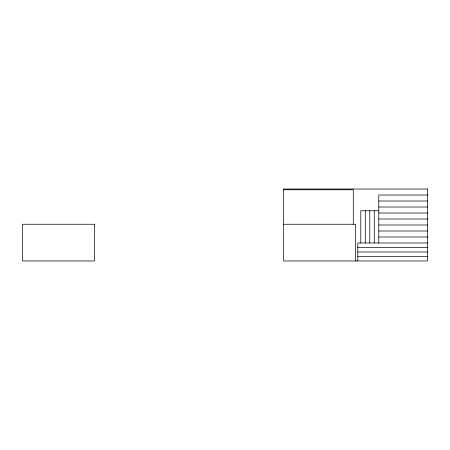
<?xml version="1.0" encoding="UTF-8"?>
<svg xmlns="http://www.w3.org/2000/svg" width="450" height="450" viewBox="0 0 450 450"><rect width="100%" height="100%" fill="white"/><g stroke="black" fill="none" stroke-linecap="round" stroke-linejoin="round"><path stroke-width="0.67" d="M283.579 189.771L353.289 189.771L353.289 224.252M427.5 195.019L378.776 195.019L378.776 242.989M378.776 201.015L427.5 201.015M378.776 207.011L427.5 207.011M378.776 210.757L360.787 210.757L360.787 242.989M378.776 213.007L427.5 213.007M378.776 219.004L427.5 219.004M283.579 224.252L355.539 224.252L355.539 260.977M378.776 225L427.5 225M378.776 230.996L427.5 230.996M378.776 236.993L427.5 236.993M427.5 242.989L357.789 242.989L357.789 260.977M357.789 247.489L427.5 247.489M357.789 251.983L427.5 251.983M357.789 256.483L427.5 256.483M374.282 210.757L374.282 242.989M369.782 210.757L369.782 242.989M365.282 210.757L365.282 242.989M427.5 189.023L283.579 189.023L283.579 260.977L427.5 260.977L427.5 189.023M94.461 224.252L22.5 224.252L22.5 260.977L94.461 260.977L94.461 224.252"/></g></svg>
